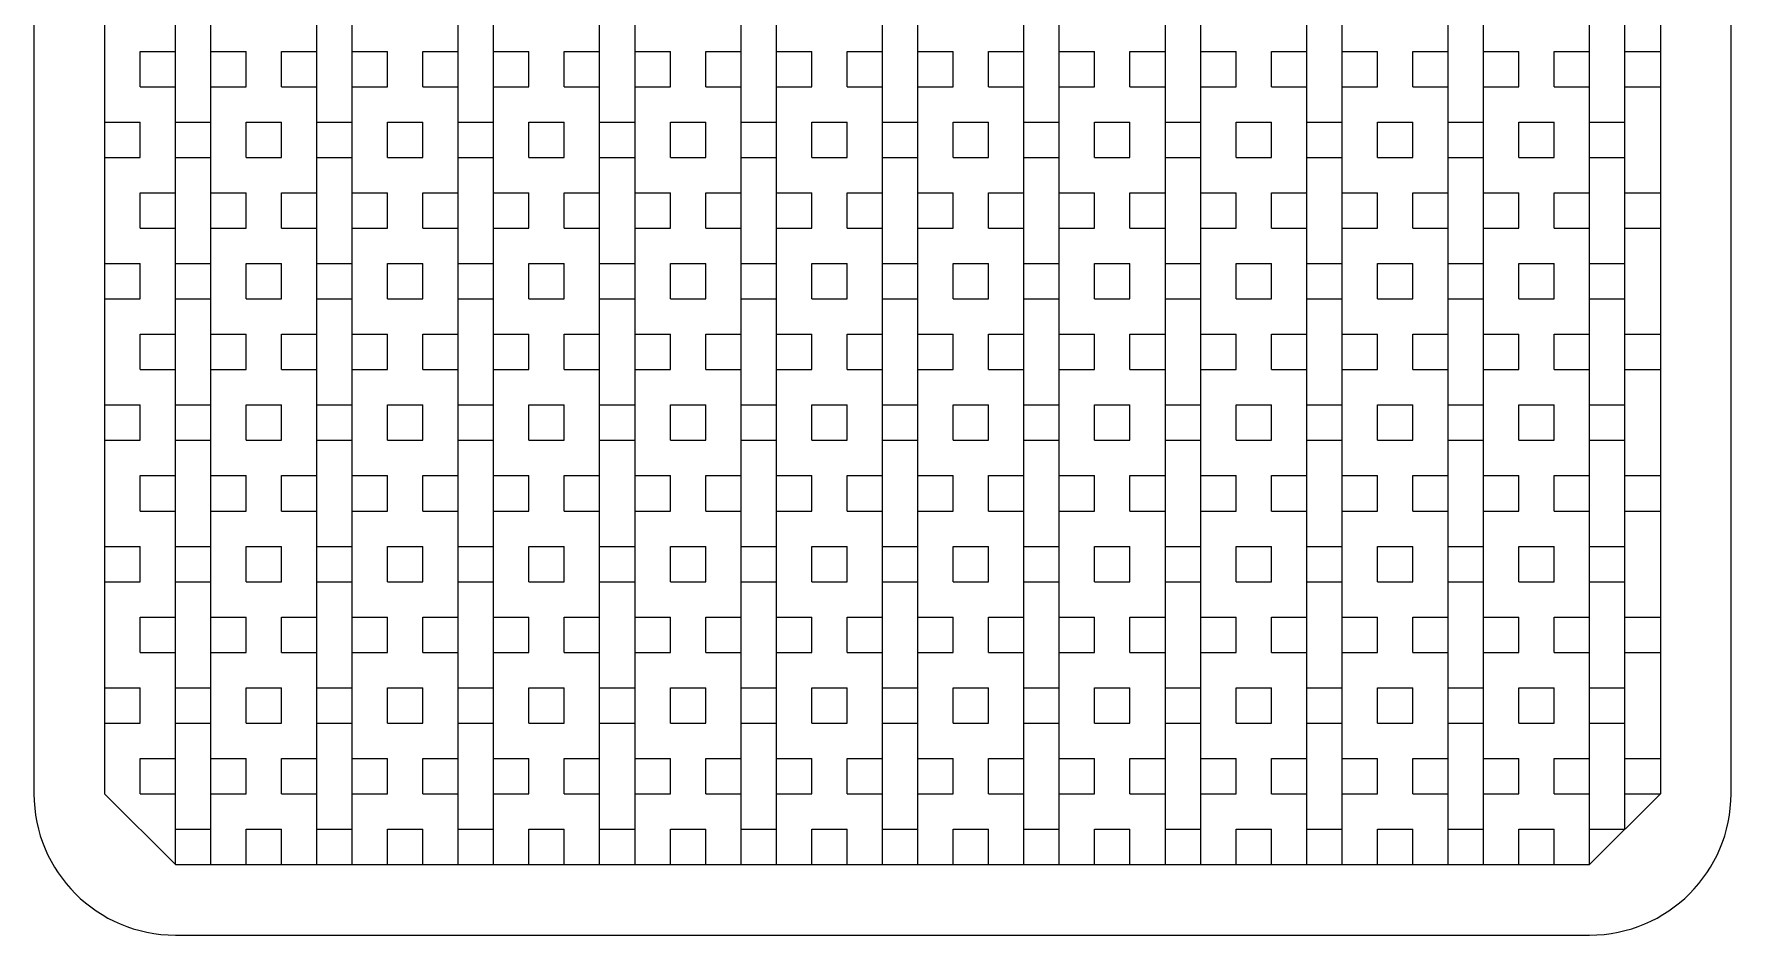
# Model space of a CAD drawing. Header units: inches. Extents: x 0 to 12, y 0 to 19.
# Drawn here: x 0 to 12, y 0 to 6.38 of the extents above; entities that cross this region are included whole.
import ezdxf

# ---------------------------------------------------------------- set-up
doc = ezdxf.new("R2010")
doc.units = ezdxf.units.IN
doc.header["$MEASUREMENT"] = 0
doc.layers.add('cut', color=5, linetype='Continuous')
doc.layers.add('engrave', color=1, linetype='Continuous')

msp = doc.modelspace()

# ---------------------------------------------------------------- linework, layer by layer
at = {"layer": 'cut'}
for p, q in [((0, 17), (0, 1)), ((12, 1), (12, 17)), ((1, 0), (11, 0))]:
    msp.add_line(p, q, dxfattribs=at)
for centre, start, end in [((1, 1), 180, 270), ((11, 1), 270, 0)]:
    msp.add_arc(centre, 1, start, end, dxfattribs=at)
at = {"layer": 'engrave'}
for p, q in [((0.5, 16.5), (0.5, 1)), ((1, 0.5), (1, 16.5)), ((1.25, 0.5), (1.25, 16.5)), ((10.25, 0.5), (10.25, 16.5)), ((11, 0.5), (11, 16.5)), ((11.25, 0.75), (11.25, 16.5)), ((11.5, 16.5), (11.5, 1)), ((2, 0.5), (2, 12.617)), ((2.25, 0.5), (2.25, 12.617)), ((3, 0.5), (3, 12.617)), ((3.25, 0.5), (3.25, 12.617)), ((9, 0.5), (9, 12.617)), ((9.25, 0.5), (9.25, 12.617)), ((10, 0.5), (10, 12.617)), ((4, 0.5), (4, 10.417)), ((4.25, 0.5), (4.25, 10.417)), ((5, 0.5), (5, 10.417)), ((5.25, 0.5), (5.25, 10.417)), ((6, 0.5), (6, 10.417)), ((6.25, 0.5), (6.25, 10.417)), ((7, 0.5), (7, 10.417)), ((7.25, 0.5), (7.25, 10.417)), ((8, 0.5), (8, 10.417)), ((8.25, 0.5), (8.25, 10.417)), ((0.75, 6.25), (1, 6.25)), ((0.75, 6), (0.75, 6.25)), ((1.25, 6.25), (1.5, 6.25)), ((1.5, 6), (1.5, 6.25)), ((1.75, 6.25), (2, 6.25)), ((1.75, 6), (1.75, 6.25)), ((2.25, 6.25), (2.5, 6.25)), ((2.5, 6), (2.5, 6.25)), ((2.75, 6.25), (3, 6.25)), ((2.75, 6), (2.75, 6.25)), ((3.25, 6.25), (3.5, 6.25)), ((3.5, 6), (3.5, 6.25)), ((3.75, 6.25), (4, 6.25)), ((3.75, 6), (3.75, 6.25)), ((4.25, 6.25), (4.5, 6.25)), ((4.5, 6), (4.5, 6.25)), ((4.75, 6.25), (5, 6.25)), ((4.75, 6), (4.75, 6.25)), ((5.25, 6.25), (5.5, 6.25)), ((5.5, 6), (5.5, 6.25)), ((5.75, 6.25), (6, 6.25)), ((5.75, 6), (5.75, 6.25)), ((6.25, 6.25), (6.5, 6.25)), ((6.5, 6), (6.5, 6.25)), ((6.75, 6.25), (7, 6.25)), ((6.75, 6), (6.75, 6.25)), ((7.25, 6.25), (7.5, 6.25)), ((7.5, 6), (7.5, 6.25)), ((7.75, 6.25), (8, 6.25)), ((7.75, 6), (7.75, 6.25)), ((8.25, 6.25), (8.5, 6.25)), ((8.5, 6), (8.5, 6.25)), ((8.75, 6.25), (9, 6.25)), ((8.75, 6), (8.75, 6.25)), ((9.25, 6.25), (9.5, 6.25)), ((9.5, 6), (9.5, 6.25)), ((9.75, 6.25), (10, 6.25)), ((9.75, 6), (9.75, 6.25)), ((10.25, 6.25), (10.5, 6.25)), ((10.5, 6), (10.5, 6.25)), ((10.75, 6.25), (11, 6.25)), ((10.75, 6), (10.75, 6.25)), ((11.25, 6.25), (11.5, 6.25)), ((0.75, 6), (1, 6)), ((1.25, 6), (1.5, 6)), ((1.75, 6), (2, 6)), ((2.25, 6), (2.5, 6)), ((2.75, 6), (3, 6)), ((3.25, 6), (3.5, 6)), ((3.75, 6), (4, 6)), ((4.25, 6), (4.5, 6)), ((4.75, 6), (5, 6)), ((5.25, 6), (5.5, 6)), ((5.75, 6), (6, 6)), ((6.25, 6), (6.5, 6)), ((6.75, 6), (7, 6)), ((7.25, 6), (7.5, 6)), ((7.75, 6), (8, 6)), ((8.25, 6), (8.5, 6)), ((8.75, 6), (9, 6)), ((9.25, 6), (9.5, 6)), ((9.75, 6), (10, 6)), ((10.25, 6), (10.5, 6)), ((10.75, 6), (11, 6)), ((11.25, 6), (11.5, 6)), ((0.5, 5.75), (0.75, 5.75)), ((0.75, 5.5), (0.75, 5.75)), ((1, 5.75), (1.25, 5.75)), ((1.5, 5.75), (1.75, 5.75)), ((1.5, 5.5), (1.5, 5.75)), ((1.75, 5.5), (1.75, 5.75)), ((2, 5.75), (2.25, 5.75)), ((2.5, 5.75), (2.75, 5.75)), ((2.5, 5.5), (2.5, 5.75)), ((2.75, 5.5), (2.75, 5.75)), ((3, 5.75), (3.25, 5.75)), ((3.5, 5.75), (3.75, 5.75)), ((3.5, 5.5), (3.5, 5.75)), ((3.75, 5.5), (3.75, 5.75)), ((4, 5.75), (4.25, 5.75)), ((4.5, 5.75), (4.75, 5.75)), ((4.5, 5.5), (4.5, 5.75)), ((4.75, 5.5), (4.75, 5.75)), ((5, 5.75), (5.25, 5.75)), ((5.5, 5.75), (5.75, 5.75)), ((5.5, 5.5), (5.5, 5.75)), ((5.75, 5.5), (5.75, 5.75)), ((6, 5.75), (6.25, 5.75)), ((6.5, 5.75), (6.75, 5.75)), ((6.5, 5.5), (6.5, 5.75)), ((6.75, 5.5), (6.75, 5.75)), ((7, 5.75), (7.25, 5.75)), ((7.5, 5.75), (7.75, 5.75)), ((7.5, 5.5), (7.5, 5.75)), ((7.75, 5.5), (7.75, 5.75)), ((8, 5.75), (8.25, 5.75)), ((8.5, 5.75), (8.75, 5.75)), ((8.5, 5.5), (8.5, 5.75)), ((8.75, 5.5), (8.75, 5.75)), ((9, 5.75), (9.25, 5.75)), ((9.5, 5.75), (9.75, 5.75)), ((9.5, 5.5), (9.5, 5.75)), ((9.75, 5.5), (9.75, 5.75)), ((10, 5.75), (10.25, 5.75)), ((10.5, 5.75), (10.75, 5.75)), ((10.5, 5.5), (10.5, 5.75)), ((10.75, 5.5), (10.75, 5.75)), ((11, 5.75), (11.25, 5.75)), ((0.5, 5.5), (0.75, 5.5)), ((1, 5.5), (1.25, 5.5)), ((1.5, 5.5), (1.75, 5.5)), ((2, 5.5), (2.25, 5.5)), ((2.5, 5.5), (2.75, 5.5)), ((3, 5.5), (3.25, 5.5)), ((3.5, 5.5), (3.75, 5.5)), ((4, 5.5), (4.25, 5.5)), ((4.5, 5.5), (4.75, 5.5)), ((5, 5.5), (5.25, 5.5)), ((5.5, 5.5), (5.75, 5.5)), ((6, 5.5), (6.25, 5.5)), ((6.5, 5.5), (6.75, 5.5)), ((7, 5.5), (7.25, 5.5)), ((7.5, 5.5), (7.75, 5.5)), ((8, 5.5), (8.25, 5.5)), ((8.5, 5.5), (8.75, 5.5)), ((9, 5.5), (9.25, 5.5)), ((9.5, 5.5), (9.75, 5.5)), ((10, 5.5), (10.25, 5.5)), ((10.5, 5.5), (10.75, 5.5)), ((11, 5.5), (11.25, 5.5)), ((0.75, 5.25), (1, 5.25)), ((0.75, 5), (0.75, 5.25)), ((1.25, 5.25), (1.5, 5.25)), ((1.5, 5), (1.5, 5.25)), ((1.75, 5.25), (2, 5.25)), ((1.75, 5), (1.75, 5.25)), ((2.25, 5.25), (2.5, 5.25)), ((2.5, 5), (2.5, 5.25)), ((2.75, 5.25), (3, 5.25)), ((2.75, 5), (2.75, 5.25)), ((3.25, 5.25), (3.5, 5.25)), ((3.5, 5), (3.5, 5.25)), ((3.75, 5.25), (4, 5.25)), ((3.75, 5), (3.75, 5.25)), ((4.25, 5.25), (4.5, 5.25)), ((4.5, 5), (4.5, 5.25)), ((4.75, 5.25), (5, 5.25)), ((4.75, 5), (4.75, 5.25)), ((5.25, 5.25), (5.5, 5.25)), ((5.5, 5), (5.5, 5.25)), ((5.75, 5.25), (6, 5.25)), ((5.75, 5), (5.75, 5.25)), ((6.25, 5.25), (6.5, 5.25)), ((6.5, 5), (6.5, 5.25)), ((6.75, 5.25), (7, 5.25)), ((6.75, 5), (6.75, 5.25)), ((7.25, 5.25), (7.5, 5.25)), ((7.5, 5), (7.5, 5.25)), ((7.75, 5.25), (8, 5.25)), ((7.75, 5), (7.75, 5.25)), ((8.25, 5.25), (8.5, 5.25)), ((8.5, 5), (8.5, 5.25)), ((8.75, 5.25), (9, 5.25)), ((8.75, 5), (8.75, 5.25)), ((9.25, 5.25), (9.5, 5.25)), ((9.5, 5), (9.5, 5.25)), ((9.75, 5.25), (10, 5.25)), ((9.75, 5), (9.75, 5.25)), ((10.25, 5.25), (10.5, 5.25)), ((10.5, 5), (10.5, 5.25)), ((10.75, 5.25), (11, 5.25)), ((10.75, 5), (10.75, 5.25)), ((11.25, 5.25), (11.5, 5.25)), ((0.75, 5), (1, 5)), ((1.25, 5), (1.5, 5)), ((1.75, 5), (2, 5)), ((2.25, 5), (2.5, 5)), ((2.75, 5), (3, 5)), ((3.25, 5), (3.5, 5)), ((3.75, 5), (4, 5)), ((4.25, 5), (4.5, 5)), ((4.75, 5), (5, 5)), ((5.25, 5), (5.5, 5)), ((5.75, 5), (6, 5)), ((6.25, 5), (6.5, 5)), ((6.75, 5), (7, 5)), ((7.25, 5), (7.5, 5)), ((7.75, 5), (8, 5)), ((8.25, 5), (8.5, 5)), ((8.75, 5), (9, 5)), ((9.25, 5), (9.5, 5)), ((9.75, 5), (10, 5)), ((10.25, 5), (10.5, 5)), ((10.75, 5), (11, 5)), ((11.25, 5), (11.5, 5)), ((0.5, 4.75), (0.75, 4.75)), ((0.75, 4.5), (0.75, 4.75)), ((1, 4.75), (1.25, 4.75)), ((1.5, 4.75), (1.75, 4.75)), ((1.5, 4.5), (1.5, 4.75)), ((1.75, 4.5), (1.75, 4.75)), ((2, 4.75), (2.25, 4.75)), ((2.5, 4.75), (2.75, 4.75)), ((2.5, 4.5), (2.5, 4.75)), ((2.75, 4.5), (2.75, 4.75)), ((3, 4.75), (3.25, 4.75)), ((3.5, 4.75), (3.75, 4.75)), ((3.5, 4.5), (3.5, 4.75)), ((3.75, 4.5), (3.75, 4.75)), ((4, 4.75), (4.25, 4.75)), ((4.5, 4.75), (4.75, 4.75)), ((4.5, 4.5), (4.5, 4.75)), ((4.75, 4.5), (4.75, 4.75)), ((5, 4.75), (5.25, 4.75)), ((5.5, 4.75), (5.75, 4.75)), ((5.5, 4.5), (5.5, 4.75)), ((5.75, 4.5), (5.75, 4.75)), ((6, 4.75), (6.25, 4.75)), ((6.5, 4.75), (6.75, 4.75)), ((6.5, 4.5), (6.5, 4.75)), ((6.75, 4.5), (6.75, 4.75)), ((7, 4.75), (7.25, 4.75)), ((7.5, 4.75), (7.75, 4.75)), ((7.5, 4.5), (7.5, 4.75)), ((7.75, 4.5), (7.75, 4.75)), ((8, 4.75), (8.25, 4.75)), ((8.5, 4.75), (8.75, 4.75)), ((8.5, 4.5), (8.5, 4.75)), ((8.75, 4.5), (8.75, 4.75)), ((9, 4.75), (9.25, 4.75)), ((9.5, 4.75), (9.75, 4.75)), ((9.5, 4.5), (9.5, 4.75)), ((9.75, 4.5), (9.75, 4.75)), ((10, 4.75), (10.25, 4.75)), ((10.5, 4.75), (10.75, 4.75)), ((10.5, 4.5), (10.5, 4.75)), ((10.75, 4.5), (10.75, 4.75)), ((11, 4.75), (11.25, 4.75)), ((0.5, 4.5), (0.75, 4.5)), ((1, 4.5), (1.25, 4.5)), ((1.5, 4.5), (1.75, 4.5)), ((2, 4.5), (2.25, 4.5)), ((2.5, 4.5), (2.75, 4.5)), ((3, 4.5), (3.25, 4.5)), ((3.5, 4.5), (3.75, 4.5)), ((4, 4.5), (4.25, 4.5)), ((4.5, 4.5), (4.75, 4.5)), ((5, 4.5), (5.25, 4.5)), ((5.5, 4.5), (5.75, 4.5)), ((6, 4.5), (6.25, 4.5)), ((6.5, 4.5), (6.75, 4.5)), ((7, 4.5), (7.25, 4.5)), ((7.5, 4.5), (7.75, 4.5)), ((8, 4.5), (8.25, 4.5)), ((8.5, 4.5), (8.75, 4.5)), ((9, 4.5), (9.25, 4.5)), ((9.5, 4.5), (9.75, 4.5)), ((10, 4.5), (10.25, 4.5)), ((10.5, 4.5), (10.75, 4.5)), ((11, 4.5), (11.25, 4.5)), ((0.75, 4.25), (1, 4.25)), ((0.75, 4), (0.75, 4.25)), ((1.25, 4.25), (1.5, 4.25)), ((1.5, 4), (1.5, 4.25)), ((1.75, 4.25), (2, 4.25)), ((1.75, 4), (1.75, 4.25)), ((2.25, 4.25), (2.5, 4.25)), ((2.5, 4), (2.5, 4.25)), ((2.75, 4.25), (3, 4.25)), ((2.75, 4), (2.75, 4.25)), ((3.25, 4.25), (3.5, 4.25)), ((3.5, 4), (3.5, 4.25)), ((3.75, 4.25), (4, 4.25)), ((3.75, 4), (3.75, 4.25)), ((4.25, 4.25), (4.5, 4.25)), ((4.5, 4), (4.5, 4.25)), ((4.75, 4.25), (5, 4.25)), ((4.75, 4), (4.75, 4.25)), ((5.25, 4.25), (5.5, 4.25)), ((5.5, 4), (5.5, 4.25)), ((5.75, 4.25), (6, 4.25)), ((5.75, 4), (5.75, 4.25)), ((6.25, 4.25), (6.5, 4.25)), ((6.5, 4), (6.5, 4.25)), ((6.75, 4.25), (7, 4.25)), ((6.75, 4), (6.75, 4.25)), ((7.25, 4.25), (7.5, 4.25)), ((7.5, 4), (7.5, 4.25)), ((7.75, 4.25), (8, 4.25)), ((7.75, 4), (7.75, 4.25)), ((8.25, 4.25), (8.5, 4.25)), ((8.5, 4), (8.5, 4.25)), ((8.75, 4.25), (9, 4.25)), ((8.75, 4), (8.75, 4.25)), ((9.25, 4.25), (9.5, 4.25)), ((9.5, 4), (9.5, 4.25)), ((9.75, 4.25), (10, 4.25)), ((9.75, 4), (9.75, 4.25)), ((10.25, 4.25), (10.5, 4.25)), ((10.5, 4), (10.5, 4.25)), ((10.75, 4.25), (11, 4.25)), ((10.75, 4), (10.75, 4.25)), ((11.25, 4.25), (11.5, 4.25)), ((0.75, 4), (1, 4)), ((1.25, 4), (1.5, 4)), ((1.75, 4), (2, 4)), ((2.25, 4), (2.5, 4)), ((2.75, 4), (3, 4)), ((3.25, 4), (3.5, 4)), ((3.75, 4), (4, 4)), ((4.25, 4), (4.5, 4)), ((4.75, 4), (5, 4)), ((5.25, 4), (5.5, 4)), ((5.75, 4), (6, 4)), ((6.25, 4), (6.5, 4)), ((6.75, 4), (7, 4)), ((7.25, 4), (7.5, 4)), ((7.75, 4), (8, 4)), ((8.25, 4), (8.5, 4)), ((8.75, 4), (9, 4)), ((9.25, 4), (9.5, 4)), ((9.75, 4), (10, 4)), ((10.25, 4), (10.5, 4)), ((10.75, 4), (11, 4)), ((11.25, 4), (11.5, 4)), ((0.5, 3.75), (0.75, 3.75)), ((0.75, 3.5), (0.75, 3.75)), ((1, 3.75), (1.25, 3.75)), ((1.5, 3.75), (1.75, 3.75)), ((1.5, 3.5), (1.5, 3.75)), ((1.75, 3.5), (1.75, 3.75)), ((2, 3.75), (2.25, 3.75)), ((2.5, 3.75), (2.75, 3.75)), ((2.5, 3.5), (2.5, 3.75)), ((2.75, 3.5), (2.75, 3.75)), ((3, 3.75), (3.25, 3.75)), ((3.5, 3.75), (3.75, 3.75)), ((3.5, 3.5), (3.5, 3.75)), ((3.75, 3.5), (3.75, 3.75)), ((4, 3.75), (4.25, 3.75)), ((4.5, 3.75), (4.75, 3.75)), ((4.5, 3.5), (4.5, 3.75)), ((4.75, 3.5), (4.75, 3.75)), ((5, 3.75), (5.25, 3.75)), ((5.5, 3.75), (5.75, 3.75)), ((5.5, 3.5), (5.5, 3.75)), ((5.75, 3.5), (5.75, 3.75)), ((6, 3.75), (6.25, 3.75)), ((6.5, 3.75), (6.75, 3.75)), ((6.5, 3.5), (6.5, 3.75)), ((6.75, 3.5), (6.75, 3.75)), ((7, 3.75), (7.25, 3.75)), ((7.5, 3.75), (7.75, 3.75)), ((7.5, 3.5), (7.5, 3.75)), ((7.75, 3.5), (7.75, 3.75)), ((8, 3.75), (8.25, 3.75)), ((8.5, 3.75), (8.75, 3.75)), ((8.5, 3.5), (8.5, 3.75)), ((8.75, 3.5), (8.75, 3.75)), ((9, 3.75), (9.25, 3.75)), ((9.5, 3.75), (9.75, 3.75)), ((9.5, 3.5), (9.5, 3.75)), ((9.75, 3.5), (9.75, 3.75)), ((10, 3.75), (10.25, 3.75)), ((10.5, 3.75), (10.75, 3.75)), ((10.5, 3.5), (10.5, 3.75)), ((10.75, 3.5), (10.75, 3.75)), ((11, 3.75), (11.25, 3.75)), ((0.5, 3.5), (0.75, 3.5)), ((1, 3.5), (1.25, 3.5)), ((1.5, 3.5), (1.75, 3.5)), ((2, 3.5), (2.25, 3.5)), ((2.5, 3.5), (2.75, 3.5)), ((3, 3.5), (3.25, 3.5)), ((3.5, 3.5), (3.75, 3.5)), ((4, 3.5), (4.25, 3.5)), ((4.5, 3.5), (4.75, 3.5)), ((5, 3.5), (5.25, 3.5)), ((5.5, 3.5), (5.75, 3.5)), ((6, 3.5), (6.25, 3.5)), ((6.5, 3.5), (6.75, 3.5)), ((7, 3.5), (7.25, 3.5)), ((7.5, 3.5), (7.75, 3.5)), ((8, 3.5), (8.25, 3.5)), ((8.5, 3.5), (8.75, 3.5)), ((9, 3.5), (9.25, 3.5)), ((9.5, 3.5), (9.75, 3.5)), ((10, 3.5), (10.25, 3.5)), ((10.5, 3.5), (10.75, 3.5)), ((11, 3.5), (11.25, 3.5)), ((0.75, 3.25), (1, 3.25)), ((0.75, 3), (0.75, 3.25)), ((1.25, 3.25), (1.5, 3.25)), ((1.5, 3), (1.5, 3.25)), ((1.75, 3.25), (2, 3.25)), ((1.75, 3), (1.75, 3.25)), ((2.25, 3.25), (2.5, 3.25)), ((2.5, 3), (2.5, 3.25)), ((2.75, 3.25), (3, 3.25)), ((2.75, 3), (2.75, 3.25)), ((3.25, 3.25), (3.5, 3.25)), ((3.5, 3), (3.5, 3.25)), ((3.75, 3.25), (4, 3.25)), ((3.75, 3), (3.75, 3.25)), ((4.25, 3.25), (4.5, 3.25)), ((4.5, 3), (4.5, 3.25)), ((4.75, 3.25), (5, 3.25)), ((4.75, 3), (4.75, 3.25)), ((5.25, 3.25), (5.5, 3.25)), ((5.5, 3), (5.5, 3.25)), ((5.75, 3.25), (6, 3.25)), ((5.75, 3), (5.75, 3.25)), ((6.25, 3.25), (6.5, 3.25)), ((6.5, 3), (6.5, 3.25)), ((6.75, 3.25), (7, 3.25)), ((6.75, 3), (6.75, 3.25)), ((7.25, 3.25), (7.5, 3.25)), ((7.5, 3), (7.5, 3.25)), ((7.75, 3.25), (8, 3.25)), ((7.75, 3), (7.75, 3.25)), ((8.25, 3.25), (8.5, 3.25)), ((8.5, 3), (8.5, 3.25)), ((8.75, 3.25), (9, 3.25)), ((8.75, 3), (8.75, 3.25)), ((9.25, 3.25), (9.5, 3.25)), ((9.5, 3), (9.5, 3.25)), ((9.75, 3.25), (10, 3.25)), ((9.75, 3), (9.75, 3.25)), ((10.25, 3.25), (10.5, 3.25)), ((10.5, 3), (10.5, 3.25)), ((10.75, 3.25), (11, 3.25)), ((10.75, 3), (10.75, 3.25)), ((11.25, 3.25), (11.5, 3.25)), ((0.75, 3), (1, 3)), ((1.25, 3), (1.5, 3)), ((1.75, 3), (2, 3)), ((2.25, 3), (2.5, 3)), ((2.75, 3), (3, 3)), ((3.25, 3), (3.5, 3)), ((3.75, 3), (4, 3)), ((4.25, 3), (4.5, 3)), ((4.75, 3), (5, 3)), ((5.25, 3), (5.5, 3)), ((5.75, 3), (6, 3)), ((6.25, 3), (6.5, 3)), ((6.75, 3), (7, 3)), ((7.25, 3), (7.5, 3)), ((7.75, 3), (8, 3)), ((8.25, 3), (8.5, 3)), ((8.75, 3), (9, 3)), ((9.25, 3), (9.5, 3)), ((9.75, 3), (10, 3)), ((10.25, 3), (10.5, 3)), ((10.75, 3), (11, 3)), ((11.25, 3), (11.5, 3)), ((0.5, 2.75), (0.75, 2.75)), ((0.75, 2.5), (0.75, 2.75)), ((1, 2.75), (1.25, 2.75)), ((1.5, 2.75), (1.75, 2.75)), ((1.5, 2.5), (1.5, 2.75)), ((1.75, 2.5), (1.75, 2.75)), ((2, 2.75), (2.25, 2.75)), ((2.5, 2.75), (2.75, 2.75)), ((2.5, 2.5), (2.5, 2.75)), ((2.75, 2.5), (2.75, 2.75)), ((3, 2.75), (3.25, 2.75)), ((3.5, 2.75), (3.75, 2.75)), ((3.5, 2.5), (3.5, 2.75)), ((3.75, 2.5), (3.75, 2.75)), ((4, 2.75), (4.25, 2.75)), ((4.5, 2.75), (4.75, 2.75)), ((4.5, 2.5), (4.5, 2.75)), ((4.75, 2.5), (4.75, 2.75)), ((5, 2.75), (5.25, 2.75)), ((5.5, 2.75), (5.75, 2.75)), ((5.5, 2.5), (5.5, 2.75)), ((5.75, 2.5), (5.75, 2.75)), ((6, 2.75), (6.25, 2.75)), ((6.5, 2.75), (6.75, 2.75)), ((6.5, 2.5), (6.5, 2.75)), ((6.75, 2.5), (6.75, 2.75)), ((7, 2.75), (7.25, 2.75)), ((7.5, 2.75), (7.75, 2.75)), ((7.5, 2.5), (7.5, 2.75)), ((7.75, 2.5), (7.75, 2.75)), ((8, 2.75), (8.25, 2.75)), ((8.5, 2.75), (8.75, 2.75)), ((8.5, 2.5), (8.5, 2.75)), ((8.75, 2.5), (8.75, 2.75)), ((9, 2.75), (9.25, 2.75)), ((9.5, 2.75), (9.75, 2.75)), ((9.5, 2.5), (9.5, 2.75)), ((9.75, 2.5), (9.75, 2.75)), ((10, 2.75), (10.25, 2.75)), ((10.5, 2.75), (10.75, 2.75)), ((10.5, 2.5), (10.5, 2.75)), ((10.75, 2.5), (10.75, 2.75)), ((11, 2.75), (11.25, 2.75)), ((0.5, 2.5), (0.75, 2.5)), ((1, 2.5), (1.25, 2.5)), ((1.5, 2.5), (1.75, 2.5)), ((2, 2.5), (2.25, 2.5)), ((2.5, 2.5), (2.75, 2.5)), ((3, 2.5), (3.25, 2.5)), ((3.5, 2.5), (3.75, 2.5)), ((4, 2.5), (4.25, 2.5)), ((4.5, 2.5), (4.75, 2.5)), ((5, 2.5), (5.25, 2.5)), ((5.5, 2.5), (5.75, 2.5)), ((6, 2.5), (6.25, 2.5)), ((6.5, 2.5), (6.75, 2.5)), ((7, 2.5), (7.25, 2.5)), ((7.5, 2.5), (7.75, 2.5)), ((8, 2.5), (8.25, 2.5)), ((8.5, 2.5), (8.75, 2.5)), ((9, 2.5), (9.25, 2.5)), ((9.5, 2.5), (9.75, 2.5)), ((10, 2.5), (10.25, 2.5)), ((10.5, 2.5), (10.75, 2.5)), ((11, 2.5), (11.25, 2.5)), ((0.75, 2.25), (1, 2.25)), ((0.75, 2), (0.75, 2.25)), ((1.25, 2.25), (1.5, 2.25)), ((1.5, 2), (1.5, 2.25)), ((1.75, 2.25), (2, 2.25)), ((1.75, 2), (1.75, 2.25)), ((2.25, 2.25), (2.5, 2.25)), ((2.5, 2), (2.5, 2.25)), ((2.75, 2.25), (3, 2.25)), ((2.75, 2), (2.75, 2.25)), ((3.25, 2.25), (3.5, 2.25)), ((3.5, 2), (3.5, 2.25)), ((3.75, 2.25), (4, 2.25)), ((3.75, 2), (3.75, 2.25)), ((4.25, 2.25), (4.5, 2.25)), ((4.5, 2), (4.5, 2.25)), ((4.75, 2.25), (5, 2.25)), ((4.75, 2), (4.75, 2.25)), ((5.25, 2.25), (5.5, 2.25)), ((5.5, 2), (5.5, 2.25)), ((5.75, 2.25), (6, 2.25)), ((5.75, 2), (5.75, 2.25)), ((6.25, 2.25), (6.5, 2.25)), ((6.5, 2), (6.5, 2.25)), ((6.75, 2.25), (7, 2.25)), ((6.75, 2), (6.75, 2.25)), ((7.25, 2.25), (7.5, 2.25)), ((7.5, 2), (7.5, 2.25)), ((7.75, 2.25), (8, 2.25)), ((7.75, 2), (7.75, 2.25)), ((8.25, 2.25), (8.5, 2.25)), ((8.5, 2), (8.5, 2.25)), ((8.75, 2.25), (9, 2.25)), ((8.75, 2), (8.75, 2.25)), ((9.25, 2.25), (9.5, 2.25)), ((9.5, 2), (9.5, 2.25)), ((9.75, 2.25), (10, 2.25)), ((9.75, 2), (9.75, 2.25)), ((10.25, 2.25), (10.5, 2.25)), ((10.5, 2), (10.5, 2.25)), ((10.75, 2.25), (11, 2.25)), ((10.75, 2), (10.75, 2.25)), ((11.25, 2.25), (11.5, 2.25)), ((0.75, 2), (1, 2)), ((1.25, 2), (1.5, 2)), ((1.75, 2), (2, 2)), ((2.25, 2), (2.5, 2)), ((2.75, 2), (3, 2)), ((3.25, 2), (3.5, 2)), ((3.75, 2), (4, 2)), ((4.25, 2), (4.5, 2)), ((4.75, 2), (5, 2)), ((5.25, 2), (5.5, 2)), ((5.75, 2), (6, 2)), ((6.25, 2), (6.5, 2)), ((6.75, 2), (7, 2)), ((7.25, 2), (7.5, 2)), ((7.75, 2), (8, 2)), ((8.25, 2), (8.5, 2)), ((8.75, 2), (9, 2)), ((9.25, 2), (9.5, 2)), ((9.75, 2), (10, 2)), ((10.25, 2), (10.5, 2)), ((10.75, 2), (11, 2)), ((11.25, 2), (11.5, 2)), ((0.5, 1.75), (0.75, 1.75)), ((0.75, 1.5), (0.75, 1.75)), ((1, 1.75), (1.25, 1.75)), ((1.5, 1.75), (1.75, 1.75)), ((1.5, 1.5), (1.5, 1.75)), ((1.75, 1.5), (1.75, 1.75)), ((2, 1.75), (2.25, 1.75)), ((2.5, 1.75), (2.75, 1.75)), ((2.5, 1.5), (2.5, 1.75)), ((2.75, 1.5), (2.75, 1.75)), ((3, 1.75), (3.25, 1.75)), ((3.5, 1.75), (3.75, 1.75)), ((3.5, 1.5), (3.5, 1.75)), ((3.75, 1.5), (3.75, 1.75)), ((4, 1.75), (4.25, 1.75)), ((4.5, 1.75), (4.75, 1.75)), ((4.5, 1.5), (4.5, 1.75)), ((4.75, 1.5), (4.75, 1.75)), ((5, 1.75), (5.25, 1.75)), ((5.5, 1.75), (5.75, 1.75)), ((5.5, 1.5), (5.5, 1.75)), ((5.75, 1.5), (5.75, 1.75)), ((6, 1.75), (6.25, 1.75)), ((6.5, 1.75), (6.75, 1.75)), ((6.5, 1.5), (6.5, 1.75)), ((6.75, 1.5), (6.75, 1.75)), ((7, 1.75), (7.25, 1.75)), ((7.5, 1.75), (7.75, 1.75)), ((7.5, 1.5), (7.5, 1.75)), ((7.75, 1.5), (7.75, 1.75)), ((8, 1.75), (8.25, 1.75)), ((8.5, 1.75), (8.75, 1.75)), ((8.5, 1.5), (8.5, 1.75)), ((8.75, 1.5), (8.75, 1.75)), ((9, 1.75), (9.25, 1.75)), ((9.5, 1.75), (9.75, 1.75)), ((9.5, 1.5), (9.5, 1.75)), ((9.75, 1.5), (9.75, 1.75)), ((10, 1.75), (10.25, 1.75)), ((10.5, 1.75), (10.75, 1.75)), ((10.5, 1.5), (10.5, 1.75)), ((10.75, 1.5), (10.75, 1.75)), ((11, 1.75), (11.25, 1.75)), ((0.5, 1.5), (0.75, 1.5)), ((1, 1.5), (1.25, 1.5)), ((1.5, 1.5), (1.75, 1.5)), ((2, 1.5), (2.25, 1.5)), ((2.5, 1.5), (2.75, 1.5)), ((3, 1.5), (3.25, 1.5)), ((3.5, 1.5), (3.75, 1.5)), ((4, 1.5), (4.25, 1.5)), ((4.5, 1.5), (4.75, 1.5)), ((5, 1.5), (5.25, 1.5)), ((5.5, 1.5), (5.75, 1.5)), ((6, 1.5), (6.25, 1.5)), ((6.5, 1.5), (6.75, 1.5)), ((7, 1.5), (7.25, 1.5)), ((7.5, 1.5), (7.75, 1.5)), ((8, 1.5), (8.25, 1.5)), ((8.5, 1.5), (8.75, 1.5)), ((9, 1.5), (9.25, 1.5)), ((9.5, 1.5), (9.75, 1.5)), ((10, 1.5), (10.25, 1.5)), ((10.5, 1.5), (10.75, 1.5)), ((11, 1.5), (11.25, 1.5)), ((0.75, 1.25), (1, 1.25)), ((0.75, 1), (0.75, 1.25)), ((1.25, 1.25), (1.5, 1.25)), ((1.5, 1), (1.5, 1.25)), ((1.75, 1.25), (2, 1.25)), ((1.75, 1), (1.75, 1.25)), ((2.25, 1.25), (2.5, 1.25)), ((2.5, 1), (2.5, 1.25)), ((2.75, 1.25), (3, 1.25)), ((2.75, 1), (2.75, 1.25)), ((3.25, 1.25), (3.5, 1.25)), ((3.5, 1), (3.5, 1.25)), ((3.75, 1.25), (4, 1.25)), ((3.75, 1), (3.75, 1.25)), ((4.25, 1.25), (4.5, 1.25)), ((4.5, 1), (4.5, 1.25)), ((4.75, 1.25), (5, 1.25)), ((4.75, 1), (4.75, 1.25)), ((5.25, 1.25), (5.5, 1.25)), ((5.5, 1), (5.5, 1.25)), ((5.75, 1.25), (6, 1.25)), ((5.75, 1), (5.75, 1.25)), ((6.25, 1.25), (6.5, 1.25)), ((6.5, 1), (6.5, 1.25)), ((6.75, 1.25), (7, 1.25)), ((6.75, 1), (6.75, 1.25)), ((7.25, 1.25), (7.5, 1.25)), ((7.5, 1), (7.5, 1.25)), ((7.75, 1.25), (8, 1.25)), ((7.75, 1), (7.75, 1.25)), ((8.25, 1.25), (8.5, 1.25)), ((8.5, 1), (8.5, 1.25)), ((8.75, 1.25), (9, 1.25)), ((8.75, 1), (8.75, 1.25)), ((9.25, 1.25), (9.5, 1.25)), ((9.5, 1), (9.5, 1.25)), ((9.75, 1.25), (10, 1.25)), ((9.75, 1), (9.75, 1.25)), ((10.25, 1.25), (10.5, 1.25)), ((10.5, 1), (10.5, 1.25)), ((10.75, 1.25), (11, 1.25)), ((10.75, 1), (10.75, 1.25)), ((11.25, 1.25), (11.5, 1.25)), ((1, 0.5), (0.5, 1)), ((0.75, 1), (1, 1)), ((1.25, 1), (1.5, 1)), ((1.75, 1), (2, 1)), ((2.25, 1), (2.5, 1)), ((2.75, 1), (3, 1)), ((3.25, 1), (3.5, 1)), ((3.75, 1), (4, 1)), ((4.25, 1), (4.5, 1)), ((4.75, 1), (5, 1)), ((5.25, 1), (5.5, 1)), ((5.75, 1), (6, 1)), ((6.25, 1), (6.5, 1)), ((6.75, 1), (7, 1)), ((7.25, 1), (7.5, 1)), ((7.75, 1), (8, 1)), ((8.25, 1), (8.5, 1)), ((8.75, 1), (9, 1)), ((9.25, 1), (9.5, 1)), ((9.75, 1), (10, 1)), ((10.25, 1), (10.5, 1)), ((10.75, 1), (11, 1)), ((11, 0.5), (11.5, 1)), ((11.25, 1), (11.5, 1)), ((1, 0.75), (1.25, 0.75)), ((1.5, 0.75), (1.75, 0.75)), ((1.5, 0.5), (1.5, 0.75)), ((1.75, 0.5), (1.75, 0.75)), ((2, 0.75), (2.25, 0.75)), ((2.5, 0.75), (2.75, 0.75)), ((2.5, 0.5), (2.5, 0.75)), ((2.75, 0.5), (2.75, 0.75)), ((3, 0.75), (3.25, 0.75)), ((3.5, 0.75), (3.75, 0.75)), ((3.5, 0.5), (3.5, 0.75)), ((3.75, 0.5), (3.75, 0.75)), ((4, 0.75), (4.25, 0.75)), ((4.5, 0.75), (4.75, 0.75)), ((4.5, 0.5), (4.5, 0.75)), ((4.75, 0.5), (4.75, 0.75)), ((5, 0.75), (5.25, 0.75)), ((5.5, 0.75), (5.75, 0.75)), ((5.5, 0.5), (5.5, 0.75)), ((5.75, 0.5), (5.75, 0.75)), ((6, 0.75), (6.25, 0.75)), ((6.5, 0.75), (6.75, 0.75)), ((6.5, 0.5), (6.5, 0.75)), ((6.75, 0.5), (6.75, 0.75)), ((7, 0.75), (7.25, 0.75)), ((7.5, 0.75), (7.75, 0.75)), ((7.5, 0.5), (7.5, 0.75)), ((7.75, 0.5), (7.75, 0.75)), ((8, 0.75), (8.25, 0.75)), ((8.5, 0.75), (8.75, 0.75)), ((8.5, 0.5), (8.5, 0.75)), ((8.75, 0.5), (8.75, 0.75)), ((9, 0.75), (9.25, 0.75)), ((9.5, 0.75), (9.75, 0.75)), ((9.5, 0.5), (9.5, 0.75)), ((9.75, 0.5), (9.75, 0.75)), ((10, 0.75), (10.25, 0.75)), ((10.5, 0.75), (10.75, 0.75)), ((10.5, 0.5), (10.5, 0.75)), ((10.75, 0.5), (10.75, 0.75)), ((11, 0.75), (11.25, 0.75)), ((1, 0.5), (11, 0.5))]:
    msp.add_line(p, q, dxfattribs=at)

doc.saveas('drawing.dxf')
